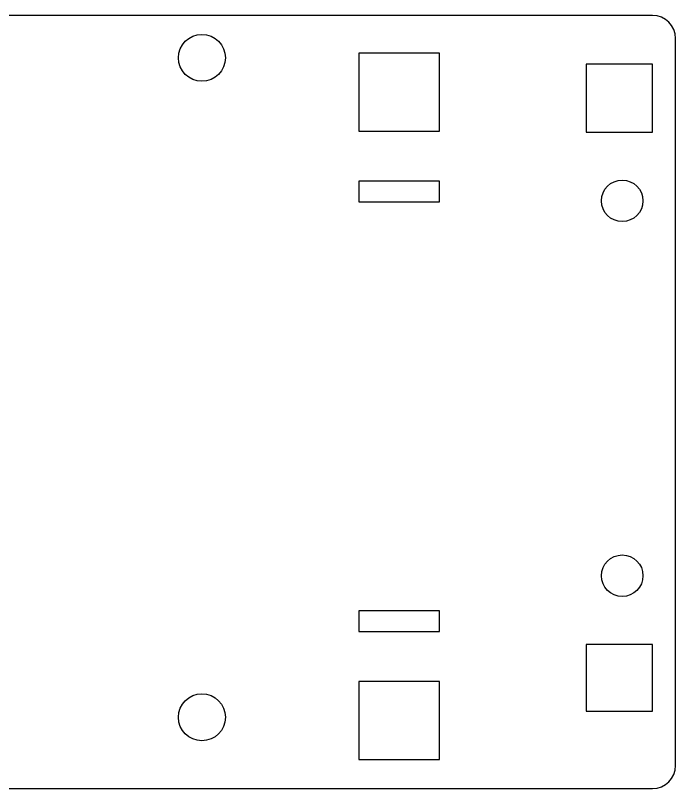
# Model space of a CAD drawing. Extents: x -130 to 662, y -187 to 471.
# Drawn here: x 271.5 to 328.7, y -119.8 to -52.8 of the extents above; entities that cross this region are included whole.
import ezdxf

# ---------------------------------------------------------------- set-up
doc = ezdxf.new("R2010")
doc.units = 0
doc.header["$MEASUREMENT"] = 0
doc.layers.add('LAYER_1_0_0_0', color=160, linetype='Continuous')

msp = doc.modelspace()

# ---------------------------------------------------------------- linework, layer by layer
at = {"layer": 'LAYER_1_0_0_0', "color": 1}
for points in [[(308.296, -56.106), (301.296, -56.106), (301.296, -62.884), (308.296, -62.884)], [(320.997, -62.953), (326.747, -62.953), (326.747, -57.07), (320.997, -57.07)], [(320.997, -113.126), (326.747, -113.126), (326.747, -107.362), (320.997, -107.362)], [(301.296, -117.34), (308.296, -117.34), (308.296, -110.562), (301.296, -110.562)]]:
    msp.add_lwpolyline(points, close=True, dxfattribs=at)
for points in [[(308.296, -67.209), (301.296, -67.209), (301.296, -68.987), (308.296, -68.987), (308.296, -67.209)], [(308.296, -104.459), (301.296, -104.459), (301.296, -106.237), (308.296, -106.237), (308.296, -104.459)]]:
    msp.add_lwpolyline(points, dxfattribs=at)
for centre, radius in [((287.697, -56.522), 2.034), ((324.124, -68.913), 1.8), ((324.123, -101.401), 1.8), ((287.697, -113.671), 2.034)]:
    msp.add_circle(centre, radius, dxfattribs=at)
at = {"layer": 'LAYER_1_0_0_0', "color": 7}
msp.add_open_spline([(254.619, -61.559), (254.619, -61.559), (254.619, -54.883), (254.619, -54.883), (254.619, -53.76), (255.53, -52.849), (256.653, -52.849), (256.653, -52.849), (326.746, -52.849), (326.746, -52.849), (327.851, -52.849), (328.746, -53.745), (328.746, -54.849), (328.746, -54.849), (328.746, -117.845), (328.746, -117.845), (328.746, -118.95), (327.851, -119.846), (326.746, -119.846), (326.747, -119.846), (206.119, -119.846), (206.119, -119.846), (205.014, -119.846), (204.118, -118.95), (204.118, -117.845), (204.118, -117.845), (204.118, -54.849), (204.118, -54.849), (204.118, -53.745), (205.014, -52.849), (206.119, -52.849), (206.119, -52.849), (239.586, -52.849), (239.586, -52.849), (240.709, -52.849), (241.62, -53.76), (241.62, -54.883), (241.62, -54.883), (241.62, -61.559), (241.62, -61.559), (241.62, -65.15), (244.529, -68.06), (248.119, -68.06), (251.709, -68.06), (254.619, -65.15), (254.619, -61.559)], degree=3, knots=[0, 0, 0, 0, 1, 1, 1, 2, 2, 2, 3, 3, 3, 4, 4, 4, 5, 5, 5, 6, 6, 6, 7, 7, 7, 8, 8, 8, 9, 9, 9, 10, 10, 10, 11, 11, 11, 12, 12, 12, 13, 13, 13, 14, 14, 14, 15, 15, 15, 15], dxfattribs=at)

doc.saveas('drawing.dxf')
